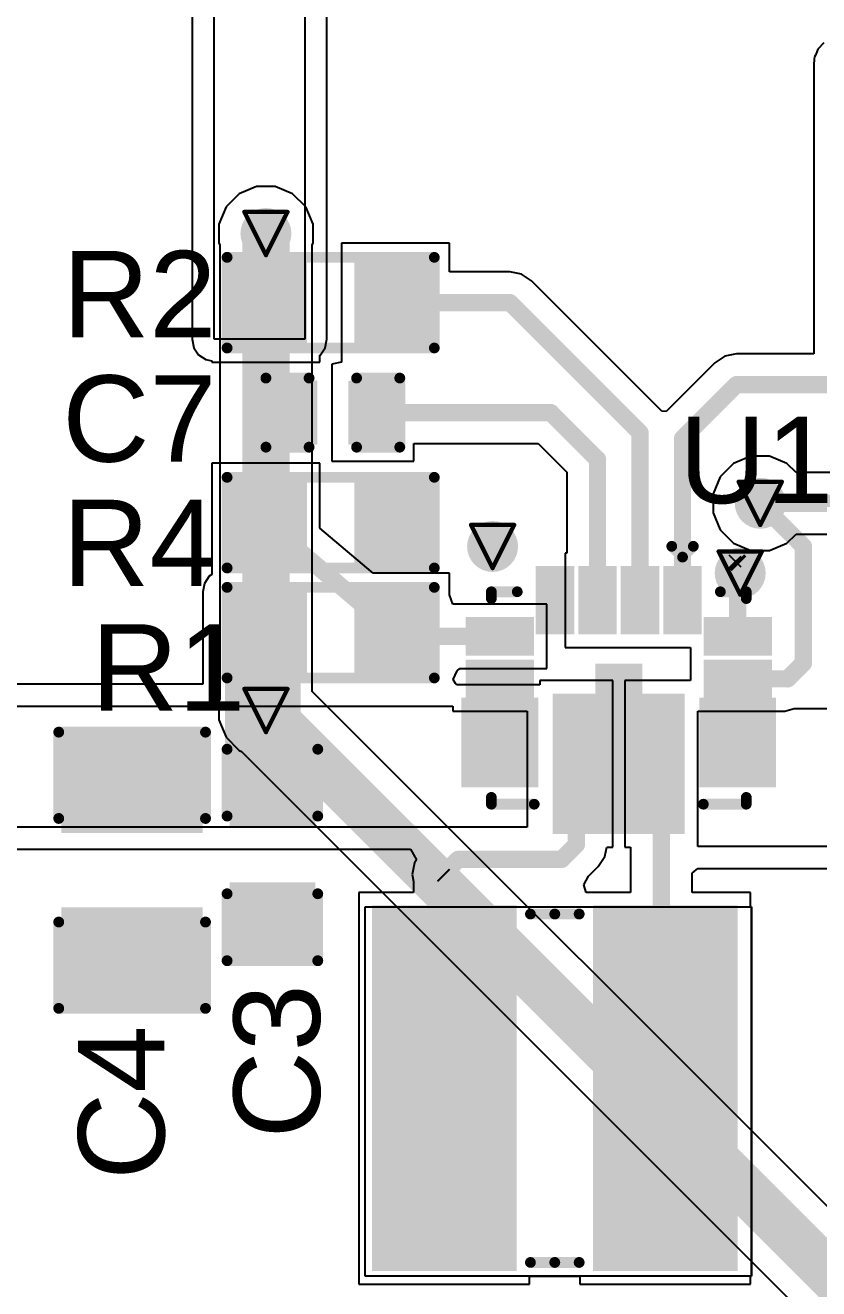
# Model space of a CAD drawing. Header units: inches. Extents: x -89 to 406, y -87 to 102.
# Drawn here: x -45.3 to -35.96, y -49.91 to -35.04 of the extents above; entities that cross this region are included whole.
import ezdxf

# ---------------------------------------------------------------- set-up
doc = ezdxf.new("R2010")
doc.units = ezdxf.units.IN
for name, color, linetype in [('Board_Outline', 56, 'Continuous'), ('Bottom Layer', 5, 'Continuous'), ('Drill Drawing', 1, 'Continuous'), ('Top Layer', 1, 'Continuous'), ('Top Overlay', 2, 'Continuous'), ('Top Paste', 8, 'Continuous'), ('Top Solder', 216, 'Continuous'), ('Via Holes', 16, 'Continuous')]:
    doc.layers.add(name, color=color, linetype=linetype)
doc.styles.add('Arial', font='', dxfattribs={"height": 0.2})
doc.styles.get('Arial').set_extended_font_data('Arial')

msp = doc.modelspace()

# ---------------------------------------------------------------- hatches: boundary and pattern name
at = {"layer": 'Bottom Layer'}
h = msp.add_hatch(color=5, dxfattribs=at)
edge = h.paths.add_edge_path()
edge.add_arc((-42.469, -37.49), 0.3, 0, 360)
h = msp.add_hatch(color=5, dxfattribs=at)
edge = h.paths.add_edge_path()
edge.add_arc((-36.652, -40.665), 0.3, 0, 360)
h = msp.add_hatch(color=5, dxfattribs=at)
edge = h.paths.add_edge_path()
edge.add_arc((-39.802, -41.173), 0.3, 0, 360)
h = msp.add_hatch(color=5, dxfattribs=at)
edge = h.paths.add_edge_path()
edge.add_arc((-36.888, -41.486), 0.3, 0, 360)
h = msp.add_hatch(color=5, dxfattribs=at)
edge = h.paths.add_edge_path()
edge.add_arc((-42.469, -43.104), 0.3, 0, 360)
at = {"layer": 'Top Layer'}
h = msp.add_hatch(color=1, dxfattribs=at)
edge = h.paths.add_edge_path()
edge.add_arc((-42.469, -37.49), 0.3, 0, 360)
for points in [[(-42.85, -38.748), (-42.85, -37.859), (-42.088, -37.859), (-42.088, -38.748)], [(-41.326, -38.748), (-41.326, -37.859), (-40.564, -37.859), (-40.564, -38.748)], [(-42.38, -39.915), (-42.38, -39.28), (-41.923, -39.28), (-41.923, -39.915)], [(-41.44, -39.915), (-41.44, -39.28), (-40.983, -39.28), (-40.983, -39.915)], [(-42.85, -41.337), (-42.85, -40.448), (-42.088, -40.448), (-42.088, -41.337)], [(-41.326, -41.337), (-41.326, -40.448), (-40.564, -40.448), (-40.564, -41.337)], [(-38.942, -41.506), (-38.942, -42.106), (-39.192, -42.106), (-39.192, -41.506)], [(-38.442, -41.506), (-38.442, -42.106), (-38.692, -42.106), (-38.692, -41.506)], [(-37.942, -41.506), (-37.942, -42.106), (-38.192, -42.106), (-38.192, -41.506)], [(-37.442, -41.506), (-37.442, -42.106), (-37.692, -42.106), (-37.692, -41.506)], [(-42.951, -44.069), (-42.062, -44.069), (-42.062, -41.707), (-42.951, -41.707)], [(-42.85, -42.631), (-42.85, -41.742), (-42.088, -41.742), (-42.088, -42.631)], [(-41.326, -42.631), (-41.326, -41.742), (-40.564, -41.742), (-40.564, -42.631)], [(-39.417, -42.106), (-39.417, -42.356), (-40.017, -42.356), (-40.017, -42.106)], [(-36.617, -42.106), (-36.617, -42.356), (-37.217, -42.356), (-37.217, -42.106)], [(-39.417, -42.606), (-39.417, -42.856), (-40.017, -42.856), (-40.017, -42.606)], [(-38.142, -42.656), (-38.142, -44.456), (-38.492, -44.456), (-38.492, -42.656)], [(-36.617, -42.606), (-36.617, -42.856), (-37.217, -42.856), (-37.217, -42.606)], [(-39.367, -43.056), (-39.367, -43.906), (-40.067, -43.906), (-40.067, -43.056)], [(-38.642, -43.006), (-38.642, -44.456), (-38.992, -44.456), (-38.992, -43.006)], [(-37.642, -43.006), (-37.642, -44.456), (-37.992, -44.456), (-37.992, -43.006)], [(-36.567, -43.056), (-36.567, -43.906), (-37.267, -43.906), (-37.267, -43.056)], [(-44.806, -44.475), (-44.806, -43.459), (-43.282, -43.459), (-43.282, -44.475)], [(-42.837, -43.66), (-41.948, -43.66), (-41.948, -44.422), (-42.837, -44.422)], [(-42.837, -45.184), (-41.948, -45.184), (-41.948, -45.946), (-42.837, -45.946)], [(-44.806, -46.507), (-44.806, -45.491), (-43.282, -45.491), (-43.282, -46.507)], [(-39.62, -49.599), (-41.12, -49.599), (-41.12, -45.499), (-39.62, -45.499)], [(-37.02, -49.599), (-38.52, -49.599), (-38.52, -45.499), (-37.02, -45.499)]]:
    msp.add_hatch(color=1, dxfattribs=at).paths.add_polyline_path(points)
h = msp.add_hatch(color=1, dxfattribs=at)
edge = h.paths.add_edge_path()
edge.add_arc((-36.652, -40.665), 0.3, 0, 360)
h = msp.add_hatch(color=1, dxfattribs=at)
edge = h.paths.add_edge_path()
edge.add_arc((-39.802, -41.173), 0.3, 0, 360)
h = msp.add_hatch(color=1, dxfattribs=at)
edge = h.paths.add_edge_path()
edge.add_arc((-36.888, -41.486), 0.3, 0, 360)
h = msp.add_hatch(color=1, dxfattribs=at)
edge = h.paths.add_edge_path()
edge.add_arc((-42.469, -43.104), 0.3, 0, 360)
at = {"layer": 'Top Paste'}
for points in [[(-42.85, -38.748), (-42.85, -37.859), (-42.088, -37.859), (-42.088, -38.748)], [(-41.326, -38.748), (-41.326, -37.859), (-40.564, -37.859), (-40.564, -38.748)], [(-42.38, -39.915), (-42.38, -39.28), (-41.923, -39.28), (-41.923, -39.915)], [(-41.44, -39.915), (-41.44, -39.28), (-40.983, -39.28), (-40.983, -39.915)], [(-42.85, -41.337), (-42.85, -40.448), (-42.088, -40.448), (-42.088, -41.337)], [(-41.326, -41.337), (-41.326, -40.448), (-40.564, -40.448), (-40.564, -41.337)], [(-38.942, -41.506), (-38.942, -42.106), (-39.192, -42.106), (-39.192, -41.506)], [(-38.442, -41.506), (-38.442, -42.106), (-38.692, -42.106), (-38.692, -41.506)], [(-37.942, -41.506), (-37.942, -42.106), (-38.192, -42.106), (-38.192, -41.506)], [(-37.442, -41.506), (-37.442, -42.106), (-37.692, -42.106), (-37.692, -41.506)], [(-42.85, -42.631), (-42.85, -41.742), (-42.088, -41.742), (-42.088, -42.631)], [(-41.326, -42.631), (-41.326, -41.742), (-40.564, -41.742), (-40.564, -42.631)], [(-39.417, -42.106), (-39.417, -42.356), (-40.017, -42.356), (-40.017, -42.106)], [(-36.617, -42.106), (-36.617, -42.356), (-37.217, -42.356), (-37.217, -42.106)], [(-39.417, -42.606), (-39.417, -42.856), (-40.017, -42.856), (-40.017, -42.606)], [(-38.142, -42.656), (-38.142, -44.456), (-38.492, -44.456), (-38.492, -42.656)], [(-36.617, -42.606), (-36.617, -42.856), (-37.217, -42.856), (-37.217, -42.606)], [(-39.367, -43.056), (-39.367, -43.906), (-40.067, -43.906), (-40.067, -43.056)], [(-38.642, -43.006), (-38.642, -44.456), (-38.992, -44.456), (-38.992, -43.006)], [(-37.642, -43.006), (-37.642, -44.456), (-37.992, -44.456), (-37.992, -43.006)], [(-36.567, -43.056), (-36.567, -43.906), (-37.267, -43.906), (-37.267, -43.056)], [(-44.806, -44.475), (-44.806, -43.459), (-43.282, -43.459), (-43.282, -44.475)], [(-42.837, -43.66), (-41.948, -43.66), (-41.948, -44.422), (-42.837, -44.422)], [(-42.837, -45.184), (-41.948, -45.184), (-41.948, -45.946), (-42.837, -45.946)], [(-44.806, -46.507), (-44.806, -45.491), (-43.282, -45.491), (-43.282, -46.507)], [(-39.62, -49.599), (-41.12, -49.599), (-41.12, -45.499), (-39.62, -45.499)], [(-37.02, -49.599), (-38.52, -49.599), (-38.52, -45.499), (-37.02, -45.499)]]:
    msp.add_hatch(color=8, dxfattribs=at).paths.add_polyline_path(points)
at = {"layer": 'Top Solder'}
for points in [[(-42.951, -38.849), (-42.951, -37.757), (-41.986, -37.757), (-41.986, -38.849)], [(-41.427, -38.849), (-41.427, -37.757), (-40.462, -37.757), (-40.462, -38.849)], [(-42.44, -39.975), (-42.44, -39.22), (-41.863, -39.22), (-41.863, -39.975)], [(-41.5, -39.975), (-41.5, -39.22), (-40.923, -39.22), (-40.923, -39.975)], [(-42.951, -41.438), (-42.951, -40.346), (-41.986, -40.346), (-41.986, -41.438)], [(-41.427, -41.438), (-41.427, -40.346), (-40.462, -40.346), (-40.462, -41.438)], [(-38.84, -41.404), (-38.84, -42.208), (-39.293, -42.208), (-39.293, -41.404)], [(-38.34, -41.404), (-38.34, -42.208), (-38.793, -42.208), (-38.793, -41.404)], [(-37.84, -41.404), (-37.84, -42.208), (-38.293, -42.208), (-38.293, -41.404)], [(-37.34, -41.404), (-37.34, -42.208), (-37.793, -42.208), (-37.793, -41.404)], [(-42.951, -42.733), (-42.951, -41.641), (-41.986, -41.641), (-41.986, -42.733)], [(-41.427, -42.733), (-41.427, -41.641), (-40.462, -41.641), (-40.462, -42.733)], [(-39.315, -42.004), (-39.315, -42.458), (-40.118, -42.458), (-40.118, -42.004)], [(-36.515, -42.004), (-36.515, -42.458), (-37.318, -42.458), (-37.318, -42.004)], [(-39.315, -42.504), (-39.315, -42.958), (-40.118, -42.958), (-40.118, -42.504)], [(-36.515, -42.504), (-36.515, -42.958), (-37.318, -42.958), (-37.318, -42.504)], [(-38.04, -42.554), (-38.04, -44.558), (-38.593, -44.558), (-38.593, -42.554)], [(-39.265, -42.954), (-39.265, -44.008), (-40.168, -44.008), (-40.168, -42.954)], [(-38.54, -42.904), (-38.54, -44.558), (-39.093, -44.558), (-39.093, -42.904)], [(-37.54, -42.904), (-37.54, -44.558), (-38.093, -44.558), (-38.093, -42.904)], [(-36.465, -42.954), (-36.465, -44.008), (-37.368, -44.008), (-37.368, -42.954)], [(-44.876, -44.545), (-44.876, -43.389), (-43.212, -43.389), (-43.212, -44.545)], [(-42.897, -43.6), (-41.888, -43.6), (-41.888, -44.482), (-42.897, -44.482)], [(-42.897, -45.124), (-41.888, -45.124), (-41.888, -46.006), (-42.897, -46.006)], [(-44.876, -46.577), (-44.876, -45.421), (-43.212, -45.421), (-43.212, -46.577)], [(-39.518, -49.7), (-41.221, -49.7), (-41.221, -45.397), (-39.518, -45.397)], [(-36.918, -49.7), (-38.621, -49.7), (-38.621, -45.397), (-36.918, -45.397)]]:
    msp.add_hatch(color=216, dxfattribs=at).paths.add_polyline_path(points)
at = {"layer": 'Via Holes'}
h = msp.add_hatch(color=7, dxfattribs=at)
edge = h.paths.add_edge_path()
edge.add_arc((-42.469, -37.49), 0.15, 0, 360)
h = msp.add_hatch(color=7, dxfattribs=at)
edge = h.paths.add_edge_path()
edge.add_arc((-36.652, -40.665), 0.15, 0, 360)
h = msp.add_hatch(color=7, dxfattribs=at)
edge = h.paths.add_edge_path()
edge.add_arc((-39.802, -41.173), 0.15, 0, 360)
h = msp.add_hatch(color=7, dxfattribs=at)
edge = h.paths.add_edge_path()
edge.add_arc((-36.888, -41.486), 0.15, 0, 360)
h = msp.add_hatch(color=7, dxfattribs=at)
edge = h.paths.add_edge_path()
edge.add_arc((-42.469, -43.104), 0.15, 0, 360)

# ---------------------------------------------------------------- linework, layer by layer
at = {"layer": 'Board_Outline'}
for points in [[(87.312, 0, 0.254, 0.254, 1), (-87.312, 0, 0.254, 0.254, 1)], [(36.513, 0, 0.254, 0.254, 1), (-36.513, 0, 0.254, 0.254, 1)]]:
    msp.add_lwpolyline(points, format="xyseb", close=True, dxfattribs=at)
at = {"layer": 'Bottom Layer'}
for p, q in [((-42.783, -37.021), (-42.938, -37.177)), ((-42.579, -36.936), (-42.783, -37.021)), ((-42.359, -36.936), (-42.579, -36.936)), ((-42.155, -37.021), (-42.359, -36.936)), ((-41.999, -37.177), (-42.155, -37.021)), ((-42.938, -37.177), (-43.023, -37.38)), ((-41.915, -37.38), (-41.999, -37.177)), ((-43.023, -37.38), (-43.023, -37.601)), ((-41.915, -37.601), (-41.915, -37.38)), ((-43.023, -37.601), (-43.013, -37.625)), ((-41.925, -37.625), (-41.915, -37.601)), ((-43.013, -37.625), (-43.013, -42.969)), ((-41.925, -42.879), (-41.925, -37.625)), ((-36.762, -40.111), (-36.966, -40.196)), ((-36.542, -40.111), (-36.762, -40.111)), ((-36.338, -40.196), (-36.542, -40.111)), ((-36.966, -40.196), (-37.122, -40.352)), ((-36.231, -40.303), (-36.338, -40.196)), ((-37.122, -40.352), (-37.206, -40.555)), ((-33.212, -40.303), (-36.231, -40.303)), ((-37.206, -40.555), (-37.206, -40.776)), ((-37.206, -40.776), (-37.122, -40.979)), ((-37.122, -40.979), (-36.966, -41.135)), ((-36.338, -41.135), (-36.231, -41.028)), ((-36.231, -41.028), (-33.212, -41.028)), ((-36.966, -41.135), (-36.762, -41.219)), ((-36.542, -41.219), (-36.338, -41.135)), ((-36.762, -41.219), (-36.542, -41.219)), ((-43.013, -42.969), (-43.023, -42.994)), ((-31.753, -53.05), (-41.925, -42.879)), ((-43.023, -42.994), (-43.023, -43.214)), ((-43.023, -43.214), (-42.938, -43.418)), ((-42.938, -43.418), (-42.783, -43.573)), ((-42.783, -43.573), (-42.758, -43.584)), ((-42.758, -43.584), (-32.363, -53.979))]:
    msp.add_line(p, q, dxfattribs=at)
for points in [[(-42.469, -43.104, 0.559, 0.559, 0), (-42.469, -37.49, 0.559, 0.559, 0)], [(-36.652, -40.665, 0.203, 0.203, 0), (-32.791, -40.665, 0.203, 0.203, 0)], [(-42.469, -43.104, 0.559, 0.559, 0), (-31.979, -53.594, 0.559, 0.559, 0)]]:
    msp.add_lwpolyline(points, format="xyseb", dxfattribs=at)
for points in [[(-42.608, -37.49, 0.279, 0.279, 1), (-42.329, -37.49, 0.279, 0.279, 1)], [(-36.703, -40.665, 0.102, 0.102, 1), (-36.601, -40.665, 0.102, 0.102, 1)], [(-42.608, -43.104, 0.279, 0.279, 1), (-42.329, -43.104, 0.279, 0.279, 1)], [(-42.608, -43.104, 0.279, 0.279, 1), (-42.329, -43.104, 0.279, 0.279, 1)]]:
    msp.add_lwpolyline(points, format="xyseb", close=True, dxfattribs=at)
at = {"layer": 'Drill Drawing'}
for points in [[(-42.723, -37.236, 0.0508, 0.0508, 0), (-42.215, -37.236, 0.0508, 0.0508, 0)], [(-42.723, -37.236, 0.0508, 0.0508, 0), (-42.469, -37.744, 0.0508, 0.0508, 0)], [(-42.469, -37.744, 0.0508, 0.0508, 0), (-42.215, -37.236, 0.0508, 0.0508, 0)], [(-36.906, -40.411, 0.0508, 0.0508, 0), (-36.398, -40.411, 0.0508, 0.0508, 0)], [(-36.906, -40.411, 0.0508, 0.0508, 0), (-36.652, -40.919, 0.0508, 0.0508, 0)], [(-36.652, -40.919, 0.0508, 0.0508, 0), (-36.398, -40.411, 0.0508, 0.0508, 0)], [(-40.056, -40.919, 0.0508, 0.0508, 0), (-39.548, -40.919, 0.0508, 0.0508, 0)], [(-40.056, -40.919, 0.0508, 0.0508, 0), (-39.802, -41.427, 0.0508, 0.0508, 0)], [(-39.802, -41.427, 0.0508, 0.0508, 0), (-39.548, -40.919, 0.0508, 0.0508, 0)], [(-37.142, -41.232, 0.0508, 0.0508, 0), (-36.634, -41.232, 0.0508, 0.0508, 0)], [(-37.142, -41.232, 0.0508, 0.0508, 0), (-36.888, -41.74, 0.0508, 0.0508, 0)], [(-36.888, -41.74, 0.0508, 0.0508, 0), (-36.634, -41.232, 0.0508, 0.0508, 0)], [(-42.723, -42.85, 0.0508, 0.0508, 0), (-42.215, -42.85, 0.0508, 0.0508, 0)], [(-42.723, -42.85, 0.0508, 0.0508, 0), (-42.469, -43.358, 0.0508, 0.0508, 0)], [(-42.469, -43.358, 0.0508, 0.0508, 0), (-42.215, -42.85, 0.0508, 0.0508, 0)]]:
    msp.add_lwpolyline(points, format="xyseb", dxfattribs=at)
for points in [[(-42.736, -37.236, 0.0254, 0.0254, 1), (-42.71, -37.236, 0.0254, 0.0254, 1)], [(-42.736, -37.236, 0.0254, 0.0254, 1), (-42.71, -37.236, 0.0254, 0.0254, 1)], [(-42.227, -37.236, 0.0254, 0.0254, 1), (-42.202, -37.236, 0.0254, 0.0254, 1)], [(-42.227, -37.236, 0.0254, 0.0254, 1), (-42.202, -37.236, 0.0254, 0.0254, 1)], [(-42.481, -37.744, 0.0254, 0.0254, 1), (-42.456, -37.744, 0.0254, 0.0254, 1)], [(-42.481, -37.744, 0.0254, 0.0254, 1), (-42.456, -37.744, 0.0254, 0.0254, 1)], [(-36.919, -40.411, 0.0254, 0.0254, 1), (-36.894, -40.411, 0.0254, 0.0254, 1)], [(-36.919, -40.411, 0.0254, 0.0254, 1), (-36.894, -40.411, 0.0254, 0.0254, 1)], [(-36.411, -40.411, 0.0254, 0.0254, 1), (-36.386, -40.411, 0.0254, 0.0254, 1)], [(-36.411, -40.411, 0.0254, 0.0254, 1), (-36.386, -40.411, 0.0254, 0.0254, 1)], [(-40.068, -40.919, 0.0254, 0.0254, 1), (-40.043, -40.919, 0.0254, 0.0254, 1)], [(-40.068, -40.919, 0.0254, 0.0254, 1), (-40.043, -40.919, 0.0254, 0.0254, 1)], [(-39.56, -40.919, 0.0254, 0.0254, 1), (-39.535, -40.919, 0.0254, 0.0254, 1)], [(-39.56, -40.919, 0.0254, 0.0254, 1), (-39.535, -40.919, 0.0254, 0.0254, 1)], [(-36.665, -40.919, 0.0254, 0.0254, 1), (-36.639, -40.919, 0.0254, 0.0254, 1)], [(-36.665, -40.919, 0.0254, 0.0254, 1), (-36.639, -40.919, 0.0254, 0.0254, 1)], [(-37.155, -41.232, 0.0254, 0.0254, 1), (-37.129, -41.232, 0.0254, 0.0254, 1)], [(-37.155, -41.232, 0.0254, 0.0254, 1), (-37.129, -41.232, 0.0254, 0.0254, 1)], [(-36.647, -41.232, 0.0254, 0.0254, 1), (-36.621, -41.232, 0.0254, 0.0254, 1)], [(-36.647, -41.232, 0.0254, 0.0254, 1), (-36.621, -41.232, 0.0254, 0.0254, 1)], [(-39.815, -41.427, 0.0254, 0.0254, 1), (-39.789, -41.427, 0.0254, 0.0254, 1)], [(-39.815, -41.427, 0.0254, 0.0254, 1), (-39.789, -41.427, 0.0254, 0.0254, 1)], [(-36.901, -41.74, 0.0254, 0.0254, 1), (-36.875, -41.74, 0.0254, 0.0254, 1)], [(-36.901, -41.74, 0.0254, 0.0254, 1), (-36.875, -41.74, 0.0254, 0.0254, 1)], [(-42.736, -42.85, 0.0254, 0.0254, 1), (-42.71, -42.85, 0.0254, 0.0254, 1)], [(-42.736, -42.85, 0.0254, 0.0254, 1), (-42.71, -42.85, 0.0254, 0.0254, 1)], [(-42.227, -42.85, 0.0254, 0.0254, 1), (-42.202, -42.85, 0.0254, 0.0254, 1)], [(-42.227, -42.85, 0.0254, 0.0254, 1), (-42.202, -42.85, 0.0254, 0.0254, 1)], [(-42.481, -43.358, 0.0254, 0.0254, 1), (-42.456, -43.358, 0.0254, 0.0254, 1)], [(-42.481, -43.358, 0.0254, 0.0254, 1), (-42.456, -43.358, 0.0254, 0.0254, 1)]]:
    msp.add_lwpolyline(points, format="xyseb", close=True, dxfattribs=at)
at = {"layer": 'Top Layer'}
for p, q in [((-43.337, -32.487), (-43.337, -38.735)), ((-43.078, -38.735), (-43.078, -32.487)), ((-42.012, -34.442), (-42.012, -38.735)), ((-41.753, -38.735), (-41.753, -34.701)), ((-36.003, -35.389), (-36.013, -35.412)), ((-36.002, -35.385), (-36.003, -35.389)), ((-36, -35.382), (-36.002, -35.385)), ((-35.974, -35.319), (-36, -35.382)), ((-35.903, -35.247), (-35.974, -35.319)), ((-36.017, -35.459), (-36.022, -35.484)), ((-36.022, -35.484), (-36.022, -38.906)), ((-36.013, -35.412), (-36.017, -35.433)), ((-36.017, -35.433), (-36.017, -35.459)), ((-40.31, -37.605), (-41.58, -37.605)), ((-41.58, -37.605), (-41.58, -39.002)), ((-40.31, -37.941), (-40.31, -37.605)), ((-39.599, -37.941), (-40.31, -37.941)), ((-39.46, -37.968), (-39.599, -37.941)), ((-39.599, -37.941), (-39.599, -37.941)), ((-39.342, -38.047), (-39.46, -37.968)), ((-37.81, -39.579), (-39.342, -38.047)), ((-43.337, -38.735), (-43.318, -38.834)), ((-42.012, -38.735), (-43.078, -38.735)), ((-41.772, -38.834), (-41.753, -38.735)), ((-43.318, -38.834), (-43.262, -38.918)), ((-43.262, -38.918), (-43.178, -38.974)), ((-41.834, -38.922), (-41.828, -38.918)), ((-41.834, -39.002), (-41.834, -38.922)), ((-41.828, -38.918), (-41.772, -38.834)), ((-37.07, -38.933), (-37.188, -39.012)), ((-36.932, -38.906), (-37.07, -38.933)), ((-36.022, -38.906), (-36.932, -38.906)), ((-43.178, -38.974), (-43.104, -38.989)), ((-43.104, -38.989), (-43.104, -39.002)), ((-43.104, -39.002), (-41.834, -39.002)), ((-41.58, -39.002), (-41.694, -39.026)), ((-41.694, -39.026), (-41.694, -40.169)), ((-37.188, -39.012), (-37.76, -39.584)), ((-37.188, -39.012), (-37.188, -39.012)), ((-37.76, -39.584), (-37.81, -39.579)), ((-37.81, -39.579), (-37.81, -39.579)), ((-40.729, -40.169), (-40.729, -39.96)), ((-40.729, -39.96), (-39.267, -39.96)), ((-39.267, -39.96), (-38.929, -40.298)), ((-41.834, -40.194), (-43.104, -40.194)), ((-43.104, -40.194), (-43.104, -41.503)), ((-41.834, -40.956), (-41.834, -40.194)), ((-41.694, -40.169), (-40.729, -40.169)), ((-38.929, -40.298), (-38.929, -41.252)), ((-41.207, -41.488), (-41.834, -40.956)), ((-38.929, -41.252), (-38.946, -41.252)), ((-38.946, -41.252), (-38.946, -42.36)), ((-43.191, -41.608), (-43.21, -41.707)), ((-43.135, -41.524), (-43.191, -41.608)), ((-43.104, -41.503), (-43.135, -41.524)), ((-40.31, -41.488), (-41.207, -41.488)), ((-40.31, -41.741), (-40.31, -41.488)), ((-43.21, -41.707), (-43.21, -42.794)), ((-40.271, -41.852), (-40.31, -41.741)), ((-39.163, -41.852), (-40.271, -41.852)), ((-39.163, -42.61), (-39.163, -41.852)), ((-38.946, -42.36), (-37.471, -42.36)), ((-37.471, -42.36), (-37.471, -42.752)), ((-40.265, -42.737), (-40.219, -42.637)), ((-40.219, -42.637), (-40.188, -42.61)), ((-40.188, -42.61), (-39.163, -42.61)), ((-43.21, -42.794), (-50.851, -42.794)), ((-40.24, -42.784), (-40.265, -42.737)), ((-40.225, -42.802), (-40.24, -42.784)), ((-39.246, -42.802), (-40.225, -42.802)), ((-38.388, -42.752), (-39.246, -42.752)), ((-39.246, -42.752), (-39.246, -42.802)), ((-38.388, -44.71), (-38.388, -42.752)), ((-37.471, -42.752), (-38.246, -42.752)), ((-38.246, -42.752), (-38.246, -44.71)), ((-50.851, -43.053), (-40.271, -43.053)), ((-40.271, -43.053), (-40.271, -43.11)), ((-40.271, -43.11), (-39.395, -43.11)), ((-39.395, -43.11), (-39.395, -44.475)), ((-37.388, -44.704), (-37.388, -43.11)), ((-37.388, -43.11), (-36.363, -43.11)), ((-36.363, -43.11), (-36.254, -43.078)), ((-36.363, -43.11), (-36.363, -43.11)), ((-36.254, -43.078), (-35.763, -43.078)), ((-39.395, -44.475), (-48.438, -44.475)), ((-48.179, -44.734), (-40.766, -44.734)), ((-40.766, -44.734), (-40.698, -44.861)), ((-38.482, -44.823), (-38.459, -44.71)), ((-38.459, -44.71), (-38.388, -44.71)), ((-38.246, -44.71), (-38.179, -44.71)), ((-38.179, -44.71), (-38.179, -45.245)), ((-31.852, -44.704), (-37.388, -44.704)), ((-40.721, -44.895), (-40.749, -45.034)), ((-40.698, -44.861), (-40.721, -44.895)), ((-38.56, -44.94), (-38.482, -44.823)), ((-40.749, -45.034), (-40.732, -45.116)), ((-38.729, -45.155), (-38.672, -45.052)), ((-38.672, -45.052), (-38.56, -44.94)), ((-38.56, -44.94), (-38.56, -44.94)), ((-37.454, -45.017), (-37.388, -44.963)), ((-37.454, -45.245), (-37.454, -45.017)), ((-37.388, -44.963), (-31.852, -44.963)), ((-40.732, -45.116), (-40.732, -45.245)), ((-38.702, -45.245), (-38.729, -45.155)), ((-40.732, -45.245), (-41.374, -45.245)), ((-41.374, -45.245), (-41.374, -49.853)), ((-38.665, -45.245), (-38.702, -45.245)), ((-38.179, -45.245), (-38.665, -45.245)), ((-36.766, -45.245), (-37.454, -45.245)), ((-36.766, -45.415), (-36.766, -45.245)), ((-41.3, -45.415), (-36.754, -45.415)), ((-41.3, -49.759), (-41.3, -45.415)), ((-41.3, -45.415), (-41.3, -45.415)), ((-36.754, -45.415), (-36.766, -45.415)), ((-36.754, -45.415), (-36.754, -49.759)), ((-36.754, -49.759), (-36.754, -45.415)), ((-36.754, -49.759), (-41.3, -49.759)), ((-39.366, -49.853), (-39.366, -49.759)), ((-39.366, -49.759), (-38.774, -49.759)), ((-38.774, -49.759), (-38.774, -49.853)), ((-36.766, -49.853), (-36.766, -49.759)), ((-36.766, -49.759), (-36.754, -49.759)), ((-41.374, -49.853), (-39.366, -49.853)), ((-38.774, -49.853), (-36.766, -49.853))]:
    msp.add_line(p, q, dxfattribs=at)
for points in [[(-42.469, -38.303, 0.559, 0.559, 0), (-42.469, -37.49, 0.559, 0.559, 0)], [(-40.945, -38.303, 0.203, 0.203, 0), (-39.599, -38.303, 0.203, 0.203, 0)], [(-39.599, -38.303, 0.203, 0.203, 0), (-38.067, -39.835, 0.203, 0.203, 0)], [(-37.567, -39.903, 0.203, 0.203, 0), (-36.932, -39.268, 0.203, 0.203, 0)], [(-36.932, -39.268, 0.203, 0.203, 0), (-35.408, -39.268, 0.203, 0.203, 0)], [(-41.212, -39.598, 0.203, 0.203, 0), (-39.117, -39.598, 0.203, 0.203, 0)], [(-39.117, -39.598, 0.203, 0.203, 0), (-38.567, -40.148, 0.203, 0.203, 0)], [(-38.067, -41.258, 0.203, 0.203, 0), (-38.067, -39.835, 0.203, 0.203, 0)], [(-37.567, -41.806, 0.203, 0.203, 0), (-37.567, -39.903, 0.203, 0.203, 0)], [(-38.567, -41.806, 0.203, 0.203, 0), (-38.567, -40.148, 0.203, 0.203, 0)], [(-36.652, -40.665, 0.203, 0.203, 0), (-36.144, -41.173, 0.203, 0.203, 0)], [(-42.469, -40.892, 0.203, 0.203, 0), (-40.945, -42.187, 0.203, 0.203, 0)], [(-38.067, -41.806, 0.203, 0.203, 0), (-38.067, -41.258, 0.203, 0.203, 0)], [(-36.144, -42.545, 0.203, 0.203, 0), (-36.144, -41.173, 0.203, 0.203, 0)], [(-36.957, -41.351, 0.203, 0.203, 0), (-36.943, -41.337, 0.203, 0.203, 0)], [(-36.957, -41.351, 0.203, 0.203, 0), (-36.917, -41.392, 0.203, 0.203, 0)], [(-36.943, -41.337, 0.203, 0.203, 0), (-36.914, -41.337, 0.203, 0.203, 0)], [(-36.917, -42.231, 0.203, 0.203, 0), (-36.917, -41.392, 0.203, 0.203, 0)], [(-36.914, -41.337, 0.203, 0.203, 0), (-36.888, -41.363, 0.203, 0.203, 0)], [(-36.888, -41.486, 0.203, 0.203, 0), (-36.888, -41.363, 0.203, 0.203, 0)], [(-40.945, -42.187, 0.203, 0.203, 0), (-40.901, -42.231, 0.203, 0.203, 0)], [(-40.901, -42.231, 0.203, 0.203, 0), (-39.717, -42.231, 0.203, 0.203, 0)], [(-36.33, -42.731, 0.203, 0.203, 0), (-36.144, -42.545, 0.203, 0.203, 0)], [(-36.917, -42.731, 0.203, 0.203, 0), (-36.33, -42.731, 0.203, 0.203, 0)], [(-38.817, -44.684, 0.203, 0.203, 0), (-38.817, -43.731, 0.203, 0.203, 0)], [(-37.817, -47.502, 0.203, 0.203, 0), (-37.817, -43.731, 0.203, 0.203, 0)], [(-38.989, -44.856, 0.203, 0.203, 0), (-38.817, -44.684, 0.203, 0.203, 0)], [(-40.386, -45.034, 0.203, 0.203, 0), (-40.208, -44.856, 0.203, 0.203, 0)], [(-40.208, -44.856, 0.203, 0.203, 0), (-38.989, -44.856, 0.203, 0.203, 0)], [(-40.386, -45.034, 0.203, 0.203, 0), (-40.37, -45.05, 0.203, 0.203, 0)], [(-40.37, -47.549, 0.203, 0.203, 0), (-40.37, -45.05, 0.203, 0.203, 0)], [(-37.817, -47.502, 0.203, 0.203, 0), (-37.77, -47.549, 0.203, 0.203, 0)]]:
    msp.add_lwpolyline(points, format="xyseb", dxfattribs=at)
for points in [[(-42.608, -37.49, 0.279, 0.279, 1), (-42.329, -37.49, 0.279, 0.279, 1)], [(-42.608, -38.303, 0.279, 0.279, 1), (-42.329, -38.303, 0.279, 0.279, 1)], [(-40.996, -38.303, 0.102, 0.102, 1), (-40.894, -38.303, 0.102, 0.102, 1)], [(-39.649, -38.303, 0.102, 0.102, 1), (-39.548, -38.303, 0.102, 0.102, 1)], [(-39.649, -38.303, 0.102, 0.102, 1), (-39.548, -38.303, 0.102, 0.102, 1)], [(-36.982, -39.268, 0.102, 0.102, 1), (-36.881, -39.268, 0.102, 0.102, 1)], [(-36.982, -39.268, 0.102, 0.102, 1), (-36.881, -39.268, 0.102, 0.102, 1)], [(-41.262, -39.598, 0.102, 0.102, 1), (-41.161, -39.598, 0.102, 0.102, 1)], [(-39.168, -39.598, 0.102, 0.102, 1), (-39.066, -39.598, 0.102, 0.102, 1)], [(-39.168, -39.598, 0.102, 0.102, 1), (-39.066, -39.598, 0.102, 0.102, 1)], [(-38.117, -39.835, 0.102, 0.102, 1), (-38.016, -39.835, 0.102, 0.102, 1)], [(-38.117, -39.835, 0.102, 0.102, 1), (-38.016, -39.835, 0.102, 0.102, 1)], [(-37.617, -39.903, 0.102, 0.102, 1), (-37.516, -39.903, 0.102, 0.102, 1)], [(-37.617, -39.903, 0.102, 0.102, 1), (-37.516, -39.903, 0.102, 0.102, 1)], [(-38.617, -40.148, 0.102, 0.102, 1), (-38.516, -40.148, 0.102, 0.102, 1)], [(-38.617, -40.148, 0.102, 0.102, 1), (-38.516, -40.148, 0.102, 0.102, 1)], [(-36.703, -40.665, 0.102, 0.102, 1), (-36.601, -40.665, 0.102, 0.102, 1)], [(-42.52, -40.892, 0.102, 0.102, 1), (-42.418, -40.892, 0.102, 0.102, 1)], [(-38.117, -41.258, 0.102, 0.102, 1), (-38.016, -41.258, 0.102, 0.102, 1)], [(-38.117, -41.258, 0.102, 0.102, 1), (-38.016, -41.258, 0.102, 0.102, 1)], [(-36.195, -41.173, 0.102, 0.102, 1), (-36.093, -41.173, 0.102, 0.102, 1)], [(-36.195, -41.173, 0.102, 0.102, 1), (-36.093, -41.173, 0.102, 0.102, 1)], [(-37.008, -41.351, 0.102, 0.102, 1), (-36.906, -41.351, 0.102, 0.102, 1)], [(-37.008, -41.351, 0.102, 0.102, 1), (-36.906, -41.351, 0.102, 0.102, 1)], [(-36.994, -41.337, 0.102, 0.102, 1), (-36.892, -41.337, 0.102, 0.102, 1)], [(-36.994, -41.337, 0.102, 0.102, 1), (-36.892, -41.337, 0.102, 0.102, 1)], [(-36.967, -41.392, 0.102, 0.102, 1), (-36.866, -41.392, 0.102, 0.102, 1)], [(-36.967, -41.392, 0.102, 0.102, 1), (-36.866, -41.392, 0.102, 0.102, 1)], [(-36.965, -41.337, 0.102, 0.102, 1), (-36.863, -41.337, 0.102, 0.102, 1)], [(-36.965, -41.337, 0.102, 0.102, 1), (-36.863, -41.337, 0.102, 0.102, 1)], [(-36.939, -41.363, 0.102, 0.102, 1), (-36.837, -41.363, 0.102, 0.102, 1)], [(-36.939, -41.363, 0.102, 0.102, 1), (-36.837, -41.363, 0.102, 0.102, 1)], [(-36.939, -41.486, 0.102, 0.102, 1), (-36.837, -41.486, 0.102, 0.102, 1)], [(-38.617, -41.806, 0.102, 0.102, 1), (-38.516, -41.806, 0.102, 0.102, 1)], [(-38.117, -41.806, 0.102, 0.102, 1), (-38.016, -41.806, 0.102, 0.102, 1)], [(-37.617, -41.806, 0.102, 0.102, 1), (-37.516, -41.806, 0.102, 0.102, 1)], [(-40.996, -42.187, 0.102, 0.102, 1), (-40.894, -42.187, 0.102, 0.102, 1)], [(-40.996, -42.187, 0.102, 0.102, 1), (-40.894, -42.187, 0.102, 0.102, 1)], [(-40.952, -42.231, 0.102, 0.102, 1), (-40.85, -42.231, 0.102, 0.102, 1)], [(-40.952, -42.231, 0.102, 0.102, 1), (-40.85, -42.231, 0.102, 0.102, 1)], [(-39.767, -42.231, 0.102, 0.102, 1), (-39.666, -42.231, 0.102, 0.102, 1)], [(-36.967, -42.231, 0.102, 0.102, 1), (-36.866, -42.231, 0.102, 0.102, 1)], [(-36.195, -42.545, 0.102, 0.102, 1), (-36.093, -42.545, 0.102, 0.102, 1)], [(-36.195, -42.545, 0.102, 0.102, 1), (-36.093, -42.545, 0.102, 0.102, 1)], [(-36.967, -42.731, 0.102, 0.102, 1), (-36.866, -42.731, 0.102, 0.102, 1)], [(-36.381, -42.731, 0.102, 0.102, 1), (-36.279, -42.731, 0.102, 0.102, 1)], [(-36.381, -42.731, 0.102, 0.102, 1), (-36.279, -42.731, 0.102, 0.102, 1)], [(-38.867, -43.731, 0.102, 0.102, 1), (-38.766, -43.731, 0.102, 0.102, 1)], [(-37.867, -43.731, 0.102, 0.102, 1), (-37.766, -43.731, 0.102, 0.102, 1)], [(-38.867, -44.684, 0.102, 0.102, 1), (-38.766, -44.684, 0.102, 0.102, 1)], [(-38.867, -44.684, 0.102, 0.102, 1), (-38.766, -44.684, 0.102, 0.102, 1)], [(-40.259, -44.856, 0.102, 0.102, 1), (-40.157, -44.856, 0.102, 0.102, 1)], [(-40.259, -44.856, 0.102, 0.102, 1), (-40.157, -44.856, 0.102, 0.102, 1)], [(-39.04, -44.856, 0.102, 0.102, 1), (-38.938, -44.856, 0.102, 0.102, 1)], [(-39.04, -44.856, 0.102, 0.102, 1), (-38.938, -44.856, 0.102, 0.102, 1)], [(-40.437, -45.034, 0.102, 0.102, 1), (-40.335, -45.034, 0.102, 0.102, 1)], [(-40.437, -45.034, 0.102, 0.102, 1), (-40.335, -45.034, 0.102, 0.102, 1)], [(-40.421, -45.05, 0.102, 0.102, 1), (-40.319, -45.05, 0.102, 0.102, 1)], [(-40.421, -45.05, 0.102, 0.102, 1), (-40.319, -45.05, 0.102, 0.102, 1)], [(-37.867, -47.502, 0.102, 0.102, 1), (-37.766, -47.502, 0.102, 0.102, 1)], [(-37.867, -47.502, 0.102, 0.102, 1), (-37.766, -47.502, 0.102, 0.102, 1)], [(-40.421, -47.549, 0.102, 0.102, 1), (-40.319, -47.549, 0.102, 0.102, 1)], [(-37.821, -47.549, 0.102, 0.102, 1), (-37.719, -47.549, 0.102, 0.102, 1)]]:
    msp.add_lwpolyline(points, format="xyseb", close=True, dxfattribs=at)
at = {"layer": 'Top Overlay'}
for points in [[(-42.958, -37.77, 0.0635, 0.0635, 1), (-42.894, -37.77, 0.0635, 0.0635, 1)], [(-42.958, -37.77, 0.0635, 0.0635, 1), (-42.894, -37.77, 0.0635, 0.0635, 1)], [(-40.519, -37.77, 0.0635, 0.0635, 1), (-40.456, -37.77, 0.0635, 0.0635, 1)], [(-40.519, -37.77, 0.0635, 0.0635, 1), (-40.456, -37.77, 0.0635, 0.0635, 1)], [(-42.958, -38.837, 0.0635, 0.0635, 1), (-42.894, -38.837, 0.0635, 0.0635, 1)], [(-42.958, -38.837, 0.0635, 0.0635, 1), (-42.894, -38.837, 0.0635, 0.0635, 1)], [(-40.519, -38.837, 0.0635, 0.0635, 1), (-40.456, -38.837, 0.0635, 0.0635, 1)], [(-40.519, -38.837, 0.0635, 0.0635, 1), (-40.456, -38.837, 0.0635, 0.0635, 1)], [(-42.501, -39.191, 0.0635, 0.0635, 1), (-42.437, -39.191, 0.0635, 0.0635, 1)], [(-42.501, -39.191, 0.0635, 0.0635, 1), (-42.437, -39.191, 0.0635, 0.0635, 1)], [(-41.993, -39.191, 0.0635, 0.0635, 1), (-41.929, -39.191, 0.0635, 0.0635, 1)], [(-41.434, -39.191, 0.0635, 0.0635, 1), (-41.37, -39.191, 0.0635, 0.0635, 1)], [(-40.926, -39.191, 0.0635, 0.0635, 1), (-40.862, -39.191, 0.0635, 0.0635, 1)], [(-40.926, -39.191, 0.0635, 0.0635, 1), (-40.862, -39.191, 0.0635, 0.0635, 1)], [(-42.501, -40.004, 0.0635, 0.0635, 1), (-42.437, -40.004, 0.0635, 0.0635, 1)], [(-42.501, -40.004, 0.0635, 0.0635, 1), (-42.437, -40.004, 0.0635, 0.0635, 1)], [(-41.993, -40.004, 0.0635, 0.0635, 1), (-41.929, -40.004, 0.0635, 0.0635, 1)], [(-41.434, -40.004, 0.0635, 0.0635, 1), (-41.37, -40.004, 0.0635, 0.0635, 1)], [(-40.926, -40.004, 0.0635, 0.0635, 1), (-40.862, -40.004, 0.0635, 0.0635, 1)], [(-40.926, -40.004, 0.0635, 0.0635, 1), (-40.862, -40.004, 0.0635, 0.0635, 1)], [(-42.958, -40.359, 0.0635, 0.0635, 1), (-42.894, -40.359, 0.0635, 0.0635, 1)], [(-42.958, -40.359, 0.0635, 0.0635, 1), (-42.894, -40.359, 0.0635, 0.0635, 1)], [(-40.519, -40.359, 0.0635, 0.0635, 1), (-40.456, -40.359, 0.0635, 0.0635, 1)], [(-40.519, -40.359, 0.0635, 0.0635, 1), (-40.456, -40.359, 0.0635, 0.0635, 1)], [(-37.725, -41.171, 0.0635, 0.0635, 1), (-37.662, -41.171, 0.0635, 0.0635, 1)], [(-37.725, -41.171, 0.0635, 0.0635, 1), (-37.662, -41.171, 0.0635, 0.0635, 1)], [(-37.471, -41.171, 0.0635, 0.0635, 1), (-37.408, -41.171, 0.0635, 0.0635, 1)], [(-37.471, -41.171, 0.0635, 0.0635, 1), (-37.408, -41.171, 0.0635, 0.0635, 1)], [(-37.598, -41.298, 0.0635, 0.0635, 1), (-37.535, -41.298, 0.0635, 0.0635, 1)], [(-37.598, -41.298, 0.0635, 0.0635, 1), (-37.535, -41.298, 0.0635, 0.0635, 1)], [(-42.958, -41.426, 0.0635, 0.0635, 1), (-42.894, -41.426, 0.0635, 0.0635, 1)], [(-42.958, -41.426, 0.0635, 0.0635, 1), (-42.894, -41.426, 0.0635, 0.0635, 1)], [(-40.519, -41.426, 0.0635, 0.0635, 1), (-40.456, -41.426, 0.0635, 0.0635, 1)], [(-40.519, -41.426, 0.0635, 0.0635, 1), (-40.456, -41.426, 0.0635, 0.0635, 1)], [(-42.958, -41.654, 0.0635, 0.0635, 1), (-42.894, -41.654, 0.0635, 0.0635, 1)], [(-42.958, -41.654, 0.0635, 0.0635, 1), (-42.894, -41.654, 0.0635, 0.0635, 1)], [(-40.519, -41.654, 0.0635, 0.0635, 1), (-40.456, -41.654, 0.0635, 0.0635, 1)], [(-40.519, -41.654, 0.0635, 0.0635, 1), (-40.456, -41.654, 0.0635, 0.0635, 1)], [(-39.848, -41.706, 0.0635, 0.0635, 1), (-39.785, -41.706, 0.0635, 0.0635, 1)], [(-39.848, -41.706, 0.0635, 0.0635, 1), (-39.785, -41.706, 0.0635, 0.0635, 1)], [(-39.848, -41.786, 0.0635, 0.0635, 1), (-39.785, -41.786, 0.0635, 0.0635, 1)], [(-39.543, -41.706, 0.0635, 0.0635, 1), (-39.48, -41.706, 0.0635, 0.0635, 1)], [(-37.153, -41.706, 0.0635, 0.0635, 1), (-37.09, -41.706, 0.0635, 0.0635, 1)], [(-36.848, -41.706, 0.0635, 0.0635, 1), (-36.785, -41.706, 0.0635, 0.0635, 1)], [(-36.848, -41.706, 0.0635, 0.0635, 1), (-36.785, -41.706, 0.0635, 0.0635, 1)], [(-36.848, -41.786, 0.0635, 0.0635, 1), (-36.785, -41.786, 0.0635, 0.0635, 1)], [(-42.958, -42.72, 0.0635, 0.0635, 1), (-42.894, -42.72, 0.0635, 0.0635, 1)], [(-42.958, -42.72, 0.0635, 0.0635, 1), (-42.894, -42.72, 0.0635, 0.0635, 1)], [(-40.519, -42.72, 0.0635, 0.0635, 1), (-40.456, -42.72, 0.0635, 0.0635, 1)], [(-40.519, -42.72, 0.0635, 0.0635, 1), (-40.456, -42.72, 0.0635, 0.0635, 1)], [(-44.939, -43.358, 0.0635, 0.0635, 1), (-44.875, -43.358, 0.0635, 0.0635, 1)], [(-44.939, -43.358, 0.0635, 0.0635, 1), (-44.875, -43.358, 0.0635, 0.0635, 1)], [(-43.212, -43.358, 0.0635, 0.0635, 1), (-43.148, -43.358, 0.0635, 0.0635, 1)], [(-43.212, -43.358, 0.0635, 0.0635, 1), (-43.148, -43.358, 0.0635, 0.0635, 1)], [(-42.958, -43.559, 0.0635, 0.0635, 1), (-42.894, -43.559, 0.0635, 0.0635, 1)], [(-42.958, -43.559, 0.0635, 0.0635, 1), (-42.894, -43.559, 0.0635, 0.0635, 1)], [(-41.891, -43.559, 0.0635, 0.0635, 1), (-41.827, -43.559, 0.0635, 0.0635, 1)], [(-41.891, -43.559, 0.0635, 0.0635, 1), (-41.827, -43.559, 0.0635, 0.0635, 1)], [(-39.848, -44.126, 0.0635, 0.0635, 1), (-39.785, -44.126, 0.0635, 0.0635, 1)], [(-39.848, -44.206, 0.0635, 0.0635, 1), (-39.785, -44.206, 0.0635, 0.0635, 1)], [(-39.848, -44.206, 0.0635, 0.0635, 1), (-39.785, -44.206, 0.0635, 0.0635, 1)], [(-39.343, -44.206, 0.0635, 0.0635, 1), (-39.28, -44.206, 0.0635, 0.0635, 1)], [(-37.353, -44.206, 0.0635, 0.0635, 1), (-37.29, -44.206, 0.0635, 0.0635, 1)], [(-36.848, -44.126, 0.0635, 0.0635, 1), (-36.785, -44.126, 0.0635, 0.0635, 1)], [(-36.848, -44.206, 0.0635, 0.0635, 1), (-36.785, -44.206, 0.0635, 0.0635, 1)], [(-36.848, -44.206, 0.0635, 0.0635, 1), (-36.785, -44.206, 0.0635, 0.0635, 1)], [(-44.939, -44.374, 0.0635, 0.0635, 1), (-44.875, -44.374, 0.0635, 0.0635, 1)], [(-43.212, -44.374, 0.0635, 0.0635, 1), (-43.148, -44.374, 0.0635, 0.0635, 1)], [(-42.958, -44.346, 0.0635, 0.0635, 1), (-42.894, -44.346, 0.0635, 0.0635, 1)], [(-41.891, -44.346, 0.0635, 0.0635, 1), (-41.827, -44.346, 0.0635, 0.0635, 1)], [(-42.958, -45.26, 0.0635, 0.0635, 1), (-42.894, -45.26, 0.0635, 0.0635, 1)], [(-41.891, -45.26, 0.0635, 0.0635, 1), (-41.827, -45.26, 0.0635, 0.0635, 1)], [(-39.388, -45.499, 0.0635, 0.0635, 1), (-39.325, -45.499, 0.0635, 0.0635, 1)], [(-39.102, -45.499, 0.0635, 0.0635, 1), (-39.038, -45.499, 0.0635, 0.0635, 1)], [(-39.102, -45.499, 0.0635, 0.0635, 1), (-39.038, -45.499, 0.0635, 0.0635, 1)], [(-38.815, -45.499, 0.0635, 0.0635, 1), (-38.751, -45.499, 0.0635, 0.0635, 1)], [(-44.939, -45.593, 0.0635, 0.0635, 1), (-44.875, -45.593, 0.0635, 0.0635, 1)], [(-43.212, -45.593, 0.0635, 0.0635, 1), (-43.148, -45.593, 0.0635, 0.0635, 1)], [(-42.958, -46.048, 0.0635, 0.0635, 1), (-42.894, -46.048, 0.0635, 0.0635, 1)], [(-42.958, -46.048, 0.0635, 0.0635, 1), (-42.894, -46.048, 0.0635, 0.0635, 1)], [(-41.891, -46.048, 0.0635, 0.0635, 1), (-41.827, -46.048, 0.0635, 0.0635, 1)], [(-41.891, -46.048, 0.0635, 0.0635, 1), (-41.827, -46.048, 0.0635, 0.0635, 1)], [(-44.939, -46.609, 0.0635, 0.0635, 1), (-44.875, -46.609, 0.0635, 0.0635, 1)], [(-44.939, -46.609, 0.0635, 0.0635, 1), (-44.875, -46.609, 0.0635, 0.0635, 1)], [(-43.212, -46.609, 0.0635, 0.0635, 1), (-43.148, -46.609, 0.0635, 0.0635, 1)], [(-43.212, -46.609, 0.0635, 0.0635, 1), (-43.148, -46.609, 0.0635, 0.0635, 1)], [(-39.388, -49.599, 0.0635, 0.0635, 1), (-39.325, -49.599, 0.0635, 0.0635, 1)], [(-39.102, -49.599, 0.0635, 0.0635, 1), (-39.038, -49.599, 0.0635, 0.0635, 1)], [(-39.102, -49.599, 0.0635, 0.0635, 1), (-39.038, -49.599, 0.0635, 0.0635, 1)], [(-38.815, -49.599, 0.0635, 0.0635, 1), (-38.751, -49.599, 0.0635, 0.0635, 1)]]:
    msp.add_lwpolyline(points, format="xyseb", close=True, dxfattribs=at)
for points in [[(-42.926, -37.77, 0.127, 0.127, 0), (-40.488, -37.77, 0.127, 0.127, 0)], [(-42.926, -38.837, 0.127, 0.127, 0), (-42.926, -37.77, 0.127, 0.127, 0)], [(-40.488, -38.837, 0.127, 0.127, 0), (-40.488, -37.77, 0.127, 0.127, 0)], [(-42.926, -38.837, 0.127, 0.127, 0), (-40.488, -38.837, 0.127, 0.127, 0)], [(-42.469, -40.004, 0.127, 0.127, 0), (-42.469, -39.191, 0.127, 0.127, 0)], [(-42.469, -39.191, 0.127, 0.127, 0), (-41.961, -39.191, 0.127, 0.127, 0)], [(-41.402, -39.191, 0.127, 0.127, 0), (-40.894, -39.191, 0.127, 0.127, 0)], [(-40.894, -40.004, 0.127, 0.127, 0), (-40.894, -39.191, 0.127, 0.127, 0)], [(-42.469, -40.004, 0.127, 0.127, 0), (-41.961, -40.004, 0.127, 0.127, 0)], [(-41.402, -40.004, 0.127, 0.127, 0), (-40.894, -40.004, 0.127, 0.127, 0)], [(-42.926, -40.359, 0.127, 0.127, 0), (-40.488, -40.359, 0.127, 0.127, 0)], [(-42.926, -41.426, 0.127, 0.127, 0), (-42.926, -40.359, 0.127, 0.127, 0)], [(-40.488, -41.426, 0.127, 0.127, 0), (-40.488, -40.359, 0.127, 0.127, 0)], [(-37.694, -41.171, 0.127, 0.127, 0), (-37.44, -41.171, 0.127, 0.127, 0)], [(-37.694, -41.171, 0.127, 0.127, 0), (-37.567, -41.298, 0.127, 0.127, 0)], [(-37.567, -41.298, 0.127, 0.127, 0), (-37.44, -41.171, 0.127, 0.127, 0)], [(-42.926, -41.426, 0.127, 0.127, 0), (-40.488, -41.426, 0.127, 0.127, 0)], [(-42.926, -41.654, 0.127, 0.127, 0), (-40.488, -41.654, 0.127, 0.127, 0)], [(-42.926, -42.72, 0.127, 0.127, 0), (-42.926, -41.654, 0.127, 0.127, 0)], [(-40.488, -42.72, 0.127, 0.127, 0), (-40.488, -41.654, 0.127, 0.127, 0)], [(-39.817, -41.786, 0.127, 0.127, 0), (-39.817, -41.706, 0.127, 0.127, 0)], [(-39.817, -41.706, 0.127, 0.127, 0), (-39.512, -41.706, 0.127, 0.127, 0)], [(-37.122, -41.706, 0.127, 0.127, 0), (-36.817, -41.706, 0.127, 0.127, 0)], [(-36.817, -41.786, 0.127, 0.127, 0), (-36.817, -41.706, 0.127, 0.127, 0)], [(-42.926, -42.72, 0.127, 0.127, 0), (-40.488, -42.72, 0.127, 0.127, 0)], [(-44.907, -44.374, 0.127, 0.127, 0), (-44.907, -43.358, 0.127, 0.127, 0)], [(-44.907, -43.358, 0.127, 0.127, 0), (-43.18, -43.358, 0.127, 0.127, 0)], [(-43.18, -44.374, 0.127, 0.127, 0), (-43.18, -43.358, 0.127, 0.127, 0)], [(-42.926, -43.559, 0.127, 0.127, 0), (-41.859, -43.559, 0.127, 0.127, 0)], [(-42.926, -44.346, 0.127, 0.127, 0), (-42.926, -43.559, 0.127, 0.127, 0)], [(-41.859, -44.346, 0.127, 0.127, 0), (-41.859, -43.559, 0.127, 0.127, 0)], [(-39.817, -44.206, 0.127, 0.127, 0), (-39.817, -44.126, 0.127, 0.127, 0)], [(-39.817, -44.206, 0.127, 0.127, 0), (-39.312, -44.206, 0.127, 0.127, 0)], [(-37.322, -44.206, 0.127, 0.127, 0), (-36.817, -44.206, 0.127, 0.127, 0)], [(-36.817, -44.206, 0.127, 0.127, 0), (-36.817, -44.126, 0.127, 0.127, 0)], [(-42.926, -46.048, 0.127, 0.127, 0), (-42.926, -45.26, 0.127, 0.127, 0)], [(-41.859, -46.048, 0.127, 0.127, 0), (-41.859, -45.26, 0.127, 0.127, 0)], [(-39.357, -45.499, 0.127, 0.127, 0), (-39.07, -45.499, 0.127, 0.127, 0)], [(-39.07, -45.499, 0.127, 0.127, 0), (-38.783, -45.499, 0.127, 0.127, 0)], [(-44.907, -46.609, 0.127, 0.127, 0), (-44.907, -45.593, 0.127, 0.127, 0)], [(-43.18, -46.609, 0.127, 0.127, 0), (-43.18, -45.593, 0.127, 0.127, 0)], [(-42.926, -46.048, 0.127, 0.127, 0), (-41.859, -46.048, 0.127, 0.127, 0)], [(-44.907, -46.609, 0.127, 0.127, 0), (-43.18, -46.609, 0.127, 0.127, 0)], [(-39.357, -49.599, 0.127, 0.127, 0), (-39.07, -49.599, 0.127, 0.127, 0)], [(-39.07, -49.599, 0.127, 0.127, 0), (-38.783, -49.599, 0.127, 0.127, 0)]]:
    msp.add_lwpolyline(points, format="xyseb", dxfattribs=at)

# ---------------------------------------------------------------- texts
at = {"layer": 'Top Overlay', "style": 'Arial'}
for s, p in [('R2', (-44.865, -38.71)), ('C7', (-44.865, -40.175)), ('U1', (-37.609, -40.663)), ('R4', (-44.865, -41.639)), ('R1', (-44.526, -43.104))]:
    msp.add_text(s, height=1.016, dxfattribs=at).set_placement(p)
for s, p in [('C3', (-41.834, -48.139)), ('C4', (-43.663, -48.626))]:
    msp.add_text(s, height=1.016, rotation=90, dxfattribs=at).set_placement(p)

doc.saveas('drawing.dxf')
